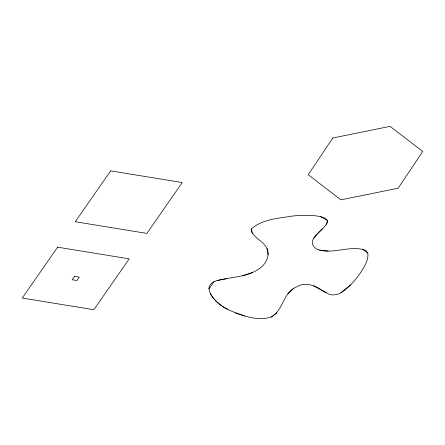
<?xml version="1.0" encoding="UTF-8"?>
<svg xmlns="http://www.w3.org/2000/svg" width="445" height="445" viewBox="0 0 445 445"><rect width="100%" height="100%" fill="white"/><g stroke="black" fill="none" stroke-linecap="round" stroke-linejoin="round"><path stroke-width="0.67" d="M208.911 288.849C209.245 280.305 220.347 280.066 226.6 278.631C238.32 276.556 251.08 275.355 260.675 267.595C267.278 262.617 271.2 252.276 264.986 245.445C260.959 240.089 253.817 237.268 251.214 230.894L251.603 228.774C262.617 218.951 278.948 218.373 292.899 215.981C300.659 215.263 308.485 214.991 316.239 215.886C320.105 216.687 325.061 216.86 327.437 220.498L327.448 222.305C324.255 230.593 303.551 239.961 316.501 249.016C332.437 255.458 350.059 244.316 365.929 250.507L367.843 253.133C368.716 260.803 363.743 267.512 359.91 273.697C354.604 280.951 348.602 287.943 340.898 292.732A9.629 5.902 -13.9 0 1 329.283 294.306C319.032 289.033 308.474 279.66 296.437 286.969C282.953 292.376 283.382 310.343 271.328 317.018C256.721 321.457 241.246 315.466 227.901 309.542C219.641 305.148 210.835 298.545 208.911 288.849L214.112 281.657M326.441 224.319L327.437 220.498L320.5 216.626M313.43 238.748L317.391 233.753L322.408 228.841M287.809 293.861L293.255 288.844M340.898 292.732L350.577 284.934M271.328 317.018L276.695 312.835M242.636 275.694L252.71 272.479M217.555 280.472L226.6 278.631M319.56 250.173L328.226 251.069M235.511 312.907L244.628 315.922M313.669 285.568L326.029 292.927M227.901 309.542C220.714 305.804 214.106 300.536 210.212 293.3M362.453 249.066L367.843 253.133M266.95 248.41L268.179 254.857M251.603 228.774L252.131 233.063M332.793 137.995L308.213 174.729L340.903 199.838L398.169 188.207L422.75 151.472L390.059 126.363L332.793 137.995M57.605 247.181L22.25 298.055L93.867 309.72L129.222 258.845L57.605 247.181M110.638 170.869L75.283 221.744L146.9 233.408L182.255 182.533L110.638 170.869M74.526 276.362L72.168 279.755L76.946 280.534L79.299 277.14L74.526 276.362"/></g></svg>
